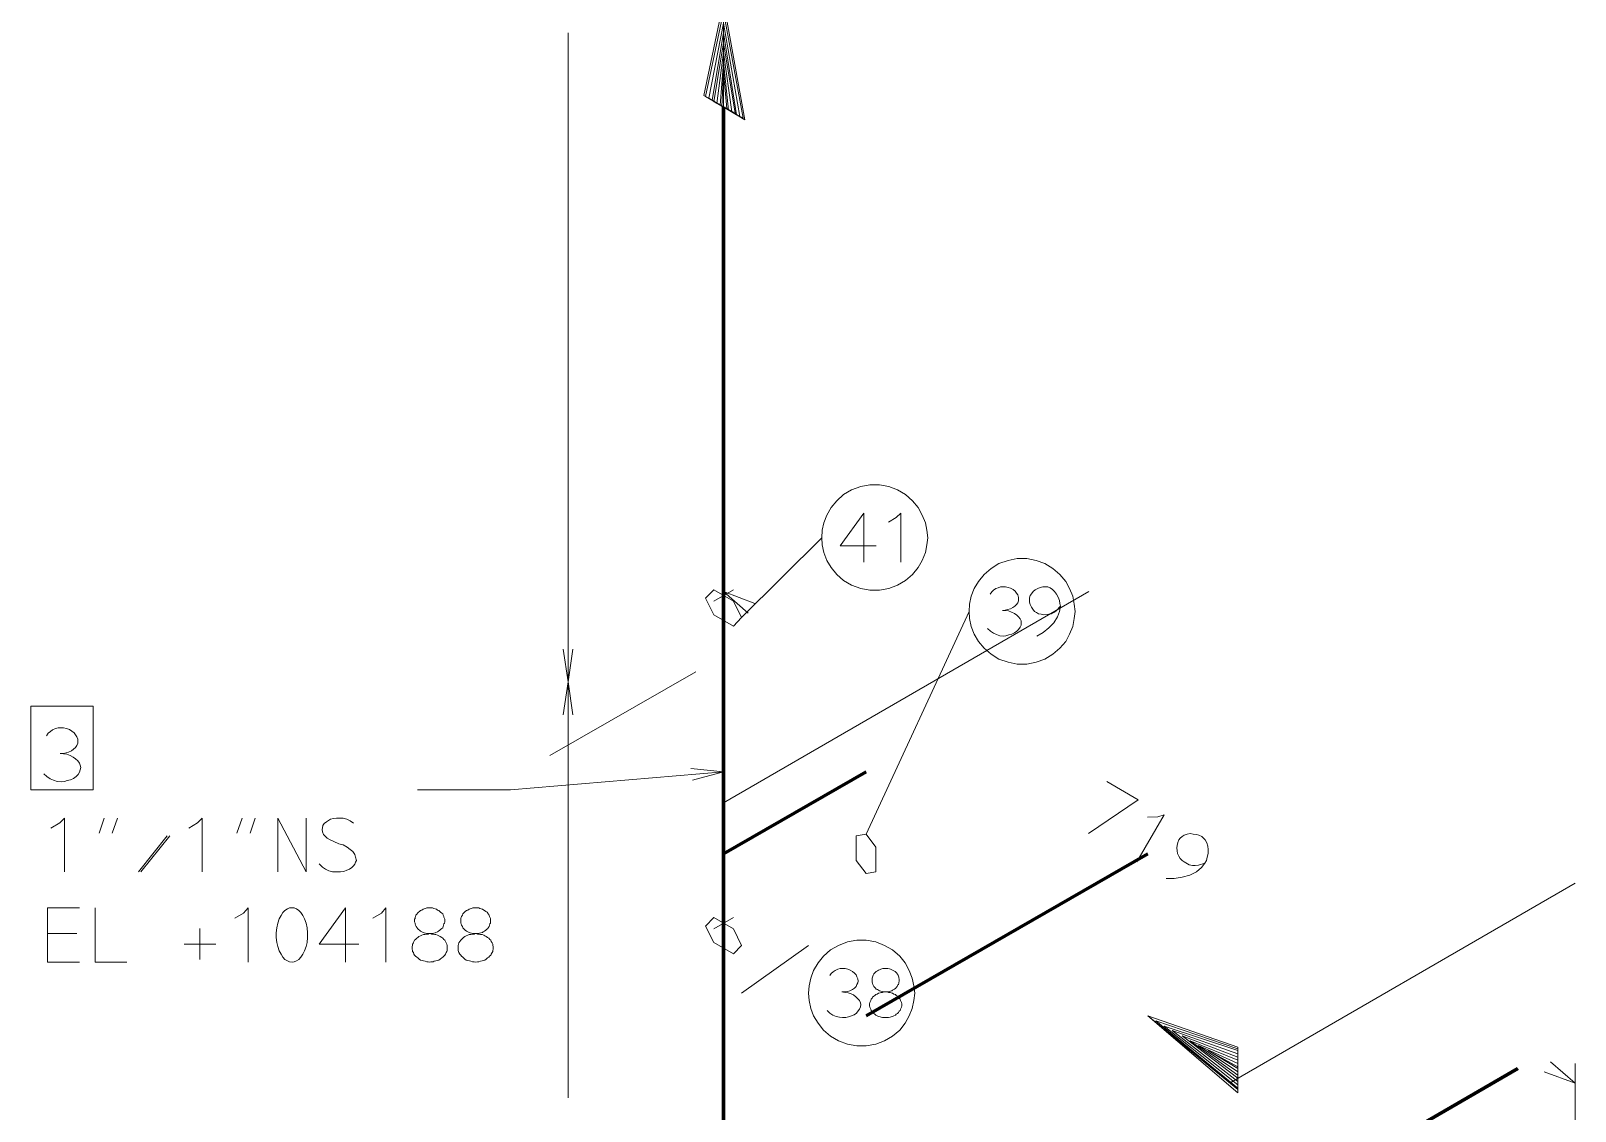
# Model space of a CAD drawing. Header units: millimetres. Extents: x 8 to 586, y 8 to 412.
# Drawn here: x 217.2 to 295.6, y 265.6 to 320.5 of the extents above; entities that cross this region are included whole.
import ezdxf

# ---------------------------------------------------------------- set-up
doc = ezdxf.new("R2010")
doc.units = ezdxf.units.MM
doc.layers.add('SOURCE_PIPE', color=7, linetype='Continuous')
doc.layers.add('SOURCE_TRACE', color=8, linetype='Continuous')

msp = doc.modelspace()

# ---------------------------------------------------------------- linework, layer by layer
at = {"layer": 'SOURCE_PIPE', "lineweight": 70}
for p, q in [((252.356, 291.173), (252.356, 316.615)), ((252.356, 282.856), (252.356, 291.173)), ((252.356, 274.539), (252.356, 282.856)), ((252.356, 278.697), (259.602, 282.856)), ((259.602, 270.465), (273.902, 278.697)), ((252.356, 257.243), (252.356, 274.539)), ((278.47, 259.568), (292.685, 267.8))]:
    msp.add_line(p, q, dxfattribs=at)
at = {"layer": 'SOURCE_TRACE', "lineweight": 13}
for p, q in [((244.473, 287.419), (244.473, 320.368)), ((261.365, 293.497), (261.365, 295.993)), ((253.27, 290.682), (257.35, 294.734)), ((252.356, 284.519), (252.356, 293.007)), ((251.867, 291.514), (252.867, 292.09)), ((252.356, 281.278), (270.906, 292.005)), ((259.602, 279.7), (264.829, 291.002)), ((243.539, 283.688), (250.954, 287.931)), ((243.539, 283.688), (250.954, 287.931)), ((244.473, 266.307), (244.473, 287.419)), ((218.891, 277.78), (218.891, 280.51)), ((220.654, 279.742), (220.91, 280.51)), ((221.313, 279.742), (221.589, 280.51)), ((225.882, 277.78), (225.882, 280.51)), ((227.645, 279.742), (227.921, 280.51)), ((228.324, 279.742), (228.58, 280.51)), ((273.35, 278.292), (274.731, 280.681)), ((222.652, 277.78), (224.118, 279.615)), ((222.779, 277.78), (224.245, 279.615)), ((260.09, 277.78), (260.09, 279.038)), ((278.045, 267.054), (295.596, 277.205)), ((228.219, 273.195), (228.219, 275.946)), ((235.209, 273.195), (235.209, 275.946)), ((251.867, 274.88), (252.867, 275.456)), ((218.041, 274.645), (219.528, 274.645)), ((225.775, 273.323), (225.775, 274.901)), ((224.968, 274.112), (226.582, 274.112)), ((253.27, 271.617), (256.67, 274.048)), ((295.596, 261.231), (295.596, 268.056))]:
    msp.add_line(p, q, dxfattribs=at)
for points in [[(252.356, 316.615), (253.44, 315.953), (252.356, 321.946), (251.358, 317.19), (253.355, 316.038), (252.356, 321.434), (251.442, 317.126), (253.185, 316.124), (252.356, 320.859), (251.613, 317.041), (253.015, 316.209), (252.356, 320.368), (251.783, 316.955), (252.951, 316.295), (252.356, 319.856), (251.867, 316.87), (252.781, 316.359), (252.356, 319.365), (252.017, 316.785), (252.611, 316.444), (252.356, 318.854), (252.187, 316.7), (252.526, 316.529), (252.356, 318.363), (252.271, 316.615), (252.356, 316.615), (252.356, 321.946)], [(262.725, 294.734), (262.683, 295.118), (262.619, 295.502), (262.449, 295.886), (262.236, 296.27), (261.961, 296.611), (261.599, 296.931), (261.195, 297.166), (260.749, 297.336), (260.282, 297.421), (259.794, 297.421), (259.326, 297.336), (258.858, 297.166), (258.455, 296.931), (258.114, 296.611), (257.817, 296.27), (257.605, 295.886), (257.456, 295.502), (257.371, 295.118), (257.35, 294.734), (257.371, 294.371), (257.456, 293.988), (257.605, 293.583), (257.817, 293.22), (258.114, 292.879), (258.455, 292.559), (258.858, 292.324), (259.326, 292.154), (259.794, 292.069), (260.282, 292.069), (260.749, 292.154), (261.195, 292.324), (261.599, 292.559), (261.961, 292.879), (262.236, 293.22), (262.449, 293.583), (262.619, 293.988), (262.683, 294.371), (262.725, 294.734)], [(259.474, 293.497), (259.474, 295.993), (258.285, 294.329), (260.112, 294.329)], [(260.728, 295.523), (261.132, 295.758), (261.365, 295.993)], [(270.205, 291.002), (270.163, 291.365), (270.099, 291.77), (269.929, 292.154), (269.738, 292.516), (269.44, 292.879), (269.079, 293.177), (268.675, 293.433), (268.229, 293.583), (267.762, 293.689), (267.273, 293.689), (266.805, 293.583), (266.337, 293.433), (265.955, 293.177), (265.594, 292.879), (265.296, 292.516), (265.084, 292.154), (264.935, 291.77), (264.85, 291.365), (264.829, 291.002), (264.85, 290.64), (264.935, 290.234), (265.084, 289.851), (265.296, 289.467), (265.594, 289.125), (265.955, 288.827), (266.337, 288.571), (266.805, 288.422), (267.273, 288.315), (267.762, 288.315), (268.229, 288.422), (268.675, 288.571), (269.079, 288.827), (269.44, 289.125), (269.738, 289.467), (269.929, 289.851), (270.099, 290.234), (270.163, 290.64), (270.205, 291.002)], [(252.867, 291.514), (253.27, 290.682), (252.867, 290.256), (251.867, 290.832), (251.442, 291.663), (251.867, 292.09), (252.867, 291.514)], [(253.95, 291.407), (252.356, 292.005), (253.61, 290.917)], [(265.891, 291.877), (265.976, 291.984), (266.062, 292.069), (266.189, 292.154), (266.295, 292.196), (266.423, 292.239), (266.55, 292.239), (266.678, 292.239), (266.805, 292.217), (266.933, 292.175), (267.06, 292.111), (267.166, 292.026), (267.23, 291.92), (267.294, 291.834), (267.337, 291.706), (267.337, 291.621), (267.337, 291.535), (267.294, 291.429), (267.23, 291.343), (267.145, 291.258), (267.039, 291.194), (266.933, 291.13), (266.784, 291.087), (266.656, 291.066), (266.529, 291.045), (266.678, 291.045), (266.826, 291.024), (266.975, 290.96), (267.124, 290.896), (267.251, 290.811), (267.337, 290.725), (267.421, 290.618), (267.464, 290.512), (267.464, 290.405), (267.464, 290.298), (267.421, 290.192), (267.337, 290.085), (267.251, 290), (267.124, 289.915), (266.996, 289.851), (266.848, 289.808), (266.699, 289.766), (266.55, 289.744), (266.38, 289.766), (266.21, 289.83), (266.062, 289.894), (265.912, 290), (265.764, 290.128)], [(268.271, 289.744), (268.59, 289.936), (268.867, 290.17), (269.121, 290.426), (269.313, 290.725), (269.419, 291.002), (269.461, 291.258), (269.44, 291.407), (269.419, 291.557), (269.354, 291.727), (269.27, 291.877), (269.163, 292.005), (269.058, 292.111), (268.951, 292.196), (268.824, 292.239), (268.717, 292.239), (268.569, 292.239), (268.441, 292.217), (268.314, 292.154), (268.186, 292.09), (268.08, 292.005), (267.995, 291.898), (267.931, 291.813), (267.889, 291.685), (267.889, 291.599), (267.889, 291.471), (267.931, 291.343), (267.995, 291.215), (268.058, 291.109), (268.144, 291.002), (268.25, 290.939), (268.356, 290.875), (268.483, 290.853), (268.59, 290.832), (268.867, 290.853), (269.015, 290.875), (269.121, 290.939), (269.249, 291.024), (269.461, 291.258)], [(244.219, 289.083), (244.473, 287.419), (244.707, 289.083)], [(244.707, 285.756), (244.473, 287.419), (244.219, 285.756)], [(217.977, 284.69), (218.062, 284.818), (218.189, 284.903), (218.296, 284.988), (218.444, 285.052), (218.572, 285.095), (218.721, 285.095), (218.848, 285.095), (218.997, 285.052), (219.146, 285.009), (219.273, 284.924), (219.38, 284.839), (219.464, 284.733), (219.528, 284.626), (219.571, 284.519), (219.571, 284.391), (219.571, 284.306), (219.528, 284.199), (219.464, 284.092), (219.358, 284.007), (219.252, 283.922), (219.103, 283.858), (218.976, 283.816), (218.827, 283.794), (218.678, 283.794), (218.848, 283.773), (219.018, 283.752), (219.188, 283.688), (219.337, 283.602), (219.464, 283.517), (219.571, 283.41), (219.655, 283.304), (219.698, 283.197), (219.719, 283.069), (219.698, 282.962), (219.655, 282.834), (219.592, 282.728), (219.485, 282.622), (219.358, 282.515), (219.209, 282.451), (219.039, 282.408), (218.891, 282.365), (218.721, 282.344), (218.53, 282.365), (218.338, 282.429), (218.168, 282.493), (217.998, 282.622), (217.85, 282.749)], [(252.356, 282.856), (241.541, 281.938), (236.824, 281.938)], [(250.784, 282.429), (252.356, 282.856), (250.699, 283.026)], [(271.82, 282.365), (273.413, 281.427), (270.884, 279.721)], [(218.211, 279.998), (218.657, 280.275), (218.891, 280.51)], [(225.202, 279.998), (225.648, 280.275), (225.882, 280.51)], [(229.727, 277.78), (229.727, 280.51), (231.172, 277.78), (231.172, 280.51)], [(231.831, 278.185), (232, 278.015), (232.15, 277.908), (232.32, 277.823), (232.511, 277.78), (232.766, 277.78), (232.914, 277.78), (233.084, 277.801), (233.233, 277.865), (233.361, 277.908), (233.488, 277.993), (233.573, 278.079), (233.637, 278.164), (233.679, 278.271), (233.721, 278.356), (233.679, 278.527), (233.637, 278.655), (233.53, 278.804), (233.403, 278.91), (233.254, 279.038), (233.042, 279.145), (232.829, 279.209), (232.575, 279.316), (232.383, 279.401), (232.234, 279.487), (232.129, 279.593), (232.043, 279.678), (232, 279.806), (231.979, 279.934), (232, 280.019), (232.022, 280.126), (232.086, 280.233), (232.192, 280.318), (232.298, 280.382), (232.404, 280.446), (232.553, 280.489), (232.702, 280.51), (232.829, 280.51), (233.042, 280.51), (233.233, 280.446), (233.403, 280.361), (233.573, 280.254)], [(273.88, 280.553), (274.412, 280.574), (274.731, 280.681)], [(260.09, 277.78), (259.602, 277.695), (259.092, 278.356), (259.092, 279.615), (259.602, 279.7), (260.09, 279.038), (260.09, 277.78)], [(274.837, 277.439), (275.24, 277.439), (275.644, 277.503), (276.027, 277.61), (276.367, 277.78), (276.622, 277.993), (276.792, 278.228), (276.877, 278.356), (276.919, 278.527), (276.962, 278.719), (276.962, 278.91), (276.94, 279.081), (276.898, 279.252), (276.813, 279.401), (276.728, 279.487), (276.643, 279.572), (276.494, 279.636), (276.367, 279.678), (276.197, 279.7), (276.048, 279.721), (275.899, 279.7), (275.751, 279.636), (275.644, 279.572), (275.538, 279.487), (275.474, 279.401), (275.432, 279.273), (275.389, 279.124), (275.368, 278.996), (275.389, 278.846), (275.41, 278.719), (275.474, 278.57), (275.538, 278.463), (275.644, 278.356), (275.751, 278.292), (276.006, 278.143), (276.176, 278.1), (276.303, 278.1), (276.473, 278.121), (276.792, 278.228)], [(219.655, 275.946), (218.041, 275.946), (218.041, 273.195), (219.655, 273.195)], [(220.463, 275.946), (220.463, 273.195), (222.056, 273.195)], [(227.539, 275.435), (227.985, 275.69), (228.219, 275.946)], [(230.449, 273.195), (230.556, 273.217), (230.683, 273.259), (230.79, 273.323), (230.895, 273.451), (231.002, 273.6), (231.087, 273.771), (231.172, 273.984), (231.215, 274.198), (231.236, 274.454), (231.236, 274.688), (231.215, 274.944), (231.172, 275.179), (231.087, 275.392), (231.002, 275.562), (230.895, 275.711), (230.79, 275.818), (230.683, 275.903), (230.556, 275.946), (230.449, 275.946), (230.322, 275.946), (230.216, 275.903), (230.088, 275.818), (229.982, 275.711), (229.897, 275.562), (229.791, 275.392), (229.727, 275.179), (229.685, 274.944), (229.642, 274.688), (229.642, 274.454), (229.685, 274.198), (229.727, 273.984), (229.791, 273.771), (229.897, 273.6), (229.982, 273.451), (230.088, 273.323), (230.216, 273.259), (230.322, 273.217), (230.449, 273.195)], [(233.169, 273.195), (233.169, 275.946), (231.831, 274.112), (233.85, 274.112)], [(234.55, 275.435), (234.996, 275.69), (235.209, 275.946)], [(237.44, 273.195), (237.504, 273.217), (237.61, 273.217), (237.674, 273.238), (237.759, 273.259), (237.844, 273.281), (237.908, 273.302), (237.972, 273.345), (238.056, 273.409), (238.099, 273.451), (238.163, 273.494), (238.205, 273.558), (238.247, 273.6), (238.269, 273.685), (238.311, 273.728), (238.333, 273.792), (238.333, 273.856), (238.333, 273.92), (238.333, 273.984), (238.333, 274.048), (238.311, 274.112), (238.269, 274.176), (238.247, 274.24), (238.205, 274.304), (238.163, 274.347), (238.099, 274.411), (238.056, 274.454), (237.972, 274.496), (237.908, 274.539), (237.844, 274.56), (237.759, 274.603), (237.695, 274.603), (237.61, 274.624), (237.525, 274.624), (237.44, 274.645), (237.44, 274.645), (237.44, 274.645), (237.44, 274.645), (237.44, 274.645), (237.44, 274.645), (237.44, 274.645), (237.44, 274.645), (237.44, 274.645), (237.44, 274.645), (237.44, 274.645), (237.44, 274.645), (237.44, 274.645), (237.44, 274.645), (237.44, 274.645), (237.44, 274.645), (237.44, 274.645), (237.44, 274.645), (237.44, 274.645), (237.376, 274.645), (237.313, 274.645), (237.228, 274.666), (237.164, 274.688), (237.101, 274.709), (237.037, 274.73), (236.972, 274.773), (236.93, 274.816), (236.867, 274.858), (236.824, 274.901), (236.803, 274.944), (236.76, 275.008), (236.718, 275.072), (236.697, 275.136), (236.697, 275.179), (236.676, 275.243), (236.676, 275.285), (236.676, 275.371), (236.697, 275.413), (236.697, 275.477), (236.718, 275.52), (236.739, 275.584), (236.803, 275.648), (236.824, 275.69), (236.867, 275.733), (236.93, 275.775), (236.972, 275.818), (237.037, 275.839), (237.101, 275.882), (237.164, 275.903), (237.228, 275.925), (237.292, 275.946), (237.355, 275.946), (237.419, 275.946), (237.419, 275.946), (237.419, 275.946), (237.419, 275.946), (237.44, 275.946), (237.44, 275.946), (237.44, 275.946), (237.44, 275.946), (237.44, 275.946), (237.44, 275.946), (237.44, 275.946), (237.44, 275.946), (237.44, 275.946), (237.44, 275.946), (237.44, 275.946), (237.44, 275.946), (237.44, 275.946), (237.44, 275.946), (237.44, 275.946), (237.44, 275.946), (237.44, 275.946), (237.44, 275.946), (237.44, 275.946), (237.44, 275.946), (237.44, 275.946), (237.44, 275.946), (237.44, 275.946), (237.44, 275.946), (237.44, 275.946), (237.44, 275.946), (237.44, 275.946), (237.44, 275.946), (237.44, 275.946), (237.44, 275.946), (237.44, 275.946), (237.504, 275.946), (237.589, 275.946), (237.653, 275.925), (237.717, 275.903), (237.78, 275.882), (237.844, 275.839), (237.908, 275.818), (237.95, 275.775), (237.993, 275.733), (238.056, 275.69), (238.099, 275.648), (238.12, 275.584), (238.163, 275.52), (238.163, 275.477), (238.184, 275.413), (238.205, 275.371), (238.205, 275.285), (238.205, 275.243), (238.184, 275.179), (238.163, 275.136), (238.142, 275.072), (238.12, 275.008), (238.099, 274.944), (238.056, 274.901), (237.993, 274.858), (237.95, 274.816), (237.886, 274.773), (237.844, 274.73), (237.759, 274.709), (237.717, 274.688), (237.653, 274.666), (237.568, 274.645), (237.504, 274.645), (237.44, 274.645), (237.44, 274.645), (237.44, 274.645), (237.44, 274.645), (237.44, 274.645), (237.44, 274.645), (237.44, 274.645), (237.44, 274.645), (237.44, 274.645), (237.44, 274.645), (237.44, 274.645), (237.44, 274.645), (237.44, 274.645), (237.44, 274.645), (237.419, 274.645), (237.419, 274.645), (237.419, 274.645), (237.419, 274.645), (237.419, 274.645), (237.355, 274.624), (237.27, 274.624), (237.185, 274.603), (237.122, 274.603), (237.037, 274.56), (236.972, 274.539), (236.888, 274.496), (236.845, 274.454), (236.781, 274.411), (236.718, 274.347), (236.676, 274.304), (236.633, 274.24), (236.612, 274.176), (236.569, 274.112), (236.569, 274.048), (236.548, 273.984), (236.548, 273.92), (236.548, 273.856), (236.569, 273.792), (236.569, 273.728), (236.612, 273.685), (236.633, 273.6), (236.676, 273.558), (236.718, 273.494), (236.781, 273.451), (236.845, 273.409), (236.909, 273.345), (236.972, 273.302), (237.058, 273.281), (237.122, 273.259), (237.206, 273.238), (237.292, 273.217), (237.355, 273.217), (237.44, 273.195)], [(239.777, 273.195), (239.863, 273.217), (239.927, 273.217), (240.011, 273.238), (240.096, 273.259), (240.16, 273.281), (240.245, 273.302), (240.309, 273.345), (240.373, 273.409), (240.436, 273.451), (240.479, 273.494), (240.543, 273.558), (240.564, 273.6), (240.606, 273.685), (240.648, 273.728), (240.648, 273.792), (240.67, 273.856), (240.67, 273.92), (240.67, 273.984), (240.648, 274.048), (240.648, 274.112), (240.606, 274.176), (240.564, 274.24), (240.543, 274.304), (240.5, 274.347), (240.436, 274.411), (240.373, 274.454), (240.309, 274.496), (240.245, 274.539), (240.181, 274.56), (240.096, 274.603), (240.011, 274.603), (239.947, 274.624), (239.863, 274.624), (239.777, 274.645), (239.777, 274.645), (239.777, 274.645), (239.777, 274.645), (239.777, 274.645), (239.777, 274.645), (239.777, 274.645), (239.777, 274.645), (239.777, 274.645), (239.777, 274.645), (239.777, 274.645), (239.777, 274.645), (239.777, 274.645), (239.777, 274.645), (239.777, 274.645), (239.777, 274.645), (239.777, 274.645), (239.777, 274.645), (239.777, 274.645), (239.714, 274.645), (239.629, 274.645), (239.565, 274.666), (239.501, 274.688), (239.438, 274.709), (239.374, 274.73), (239.31, 274.773), (239.247, 274.816), (239.204, 274.858), (239.161, 274.901), (239.118, 274.944), (239.097, 275.008), (239.055, 275.072), (239.034, 275.136), (239.013, 275.179), (239.013, 275.243), (239.013, 275.285), (239.013, 275.371), (239.013, 275.413), (239.034, 275.477), (239.055, 275.52), (239.097, 275.584), (239.118, 275.648), (239.161, 275.69), (239.204, 275.733), (239.247, 275.775), (239.31, 275.818), (239.374, 275.839), (239.438, 275.882), (239.501, 275.903), (239.565, 275.925), (239.629, 275.946), (239.693, 275.946), (239.756, 275.946), (239.756, 275.946), (239.756, 275.946), (239.756, 275.946), (239.756, 275.946), (239.756, 275.946), (239.756, 275.946), (239.756, 275.946), (239.756, 275.946), (239.756, 275.946), (239.756, 275.946), (239.756, 275.946), (239.756, 275.946), (239.756, 275.946), (239.756, 275.946), (239.777, 275.946), (239.777, 275.946), (239.777, 275.946), (239.777, 275.946), (239.777, 275.946), (239.777, 275.946), (239.777, 275.946), (239.777, 275.946), (239.777, 275.946), (239.777, 275.946), (239.777, 275.946), (239.777, 275.946), (239.777, 275.946), (239.777, 275.946), (239.777, 275.946), (239.777, 275.946), (239.777, 275.946), (239.777, 275.946), (239.777, 275.946), (239.777, 275.946), (239.863, 275.946), (239.927, 275.946), (239.99, 275.925), (240.054, 275.903), (240.118, 275.882), (240.181, 275.839), (240.224, 275.818), (240.288, 275.775), (240.352, 275.733), (240.393, 275.69), (240.415, 275.648), (240.457, 275.584), (240.479, 275.52), (240.5, 275.477), (240.521, 275.413), (240.521, 275.371), (240.521, 275.285), (240.521, 275.243), (240.521, 275.179), (240.5, 275.136), (240.479, 275.072), (240.457, 275.008), (240.415, 274.944), (240.393, 274.901), (240.33, 274.858), (240.288, 274.816), (240.224, 274.773), (240.16, 274.73), (240.118, 274.709), (240.032, 274.688), (239.968, 274.666), (239.905, 274.645), (239.841, 274.645), (239.777, 274.645), (239.777, 274.645), (239.777, 274.645), (239.756, 274.645), (239.756, 274.645), (239.756, 274.645), (239.756, 274.645), (239.756, 274.645), (239.756, 274.645), (239.756, 274.645), (239.756, 274.645), (239.756, 274.645), (239.756, 274.645), (239.756, 274.645), (239.756, 274.645), (239.756, 274.645), (239.756, 274.645), (239.756, 274.645), (239.756, 274.645), (239.693, 274.624), (239.607, 274.624), (239.522, 274.603), (239.438, 274.603), (239.374, 274.56), (239.289, 274.539), (239.225, 274.496), (239.161, 274.454), (239.118, 274.411), (239.055, 274.347), (239.013, 274.304), (238.97, 274.24), (238.927, 274.176), (238.906, 274.112), (238.885, 274.048), (238.885, 273.984), (238.885, 273.92), (238.885, 273.856), (238.885, 273.792), (238.906, 273.728), (238.927, 273.685), (238.97, 273.6), (239.013, 273.558), (239.055, 273.494), (239.118, 273.451), (239.161, 273.409), (239.225, 273.345), (239.289, 273.302), (239.374, 273.281), (239.459, 273.259), (239.522, 273.238), (239.607, 273.217), (239.693, 273.217), (239.777, 273.195)], [(252.867, 274.88), (253.27, 274.048), (252.867, 273.621), (251.867, 274.198), (251.442, 275.029), (251.867, 275.456), (252.867, 274.88)], [(262.067, 271.617), (262.024, 272.001), (261.94, 272.385), (261.79, 272.768), (261.578, 273.153), (261.302, 273.494), (260.94, 273.813), (260.537, 274.048), (260.09, 274.219), (259.602, 274.304), (259.135, 274.304), (258.646, 274.219), (258.2, 274.048), (257.796, 273.813), (257.435, 273.494), (257.159, 273.153), (256.925, 272.768), (256.797, 272.385), (256.712, 272.001), (256.67, 271.617), (256.712, 271.255), (256.797, 270.849), (256.925, 270.465), (257.159, 270.103), (257.435, 269.74), (257.796, 269.442), (258.2, 269.208), (258.646, 269.037), (259.135, 268.951), (259.602, 268.951), (260.09, 269.037), (260.537, 269.208), (260.94, 269.442), (261.302, 269.74), (261.578, 270.103), (261.79, 270.465), (261.94, 270.849), (262.024, 271.255), (262.067, 271.617)], [(257.753, 272.513), (257.817, 272.619), (257.923, 272.704), (258.03, 272.768), (258.157, 272.833), (258.285, 272.875), (258.391, 272.875), (258.539, 272.875), (258.667, 272.833), (258.794, 272.79), (258.901, 272.726), (259.007, 272.64), (259.092, 272.555), (259.135, 272.449), (259.177, 272.343), (259.198, 272.236), (259.177, 272.15), (259.135, 272.065), (259.092, 271.958), (259.007, 271.873), (258.901, 271.809), (258.773, 271.745), (258.646, 271.702), (258.518, 271.681), (258.369, 271.681), (258.539, 271.659), (258.689, 271.638), (258.837, 271.595), (258.964, 271.532), (259.092, 271.425), (259.177, 271.34), (259.262, 271.255), (259.305, 271.127), (259.326, 271.041), (259.305, 270.935), (259.262, 270.807), (259.198, 270.721), (259.114, 270.614), (258.985, 270.529), (258.858, 270.465), (258.71, 270.423), (258.56, 270.38), (258.391, 270.38), (258.242, 270.402), (258.072, 270.444), (257.902, 270.508), (257.753, 270.614), (257.626, 270.743)], [(260.579, 270.38), (260.665, 270.38), (260.728, 270.38), (260.813, 270.402), (260.877, 270.423), (260.94, 270.444), (261.004, 270.465), (261.09, 270.508), (261.132, 270.551), (261.195, 270.593), (261.238, 270.636), (261.281, 270.7), (261.323, 270.743), (261.344, 270.807), (261.365, 270.849), (261.387, 270.913), (261.408, 270.977), (261.408, 271.041), (261.408, 271.084), (261.387, 271.148), (261.365, 271.212), (261.344, 271.255), (261.323, 271.319), (261.281, 271.362), (261.238, 271.425), (261.195, 271.468), (261.132, 271.51), (261.09, 271.553), (261.004, 271.574), (260.94, 271.617), (260.877, 271.638), (260.813, 271.659), (260.728, 271.659), (260.665, 271.681), (260.601, 271.681), (260.601, 271.681), (260.601, 271.681), (260.601, 271.681), (260.601, 271.681), (260.601, 271.681), (260.601, 271.681), (260.601, 271.681), (260.601, 271.681), (260.601, 271.681), (260.601, 271.681), (260.601, 271.681), (260.601, 271.681), (260.601, 271.681), (260.601, 271.681), (260.601, 271.681), (260.601, 271.681), (260.579, 271.681), (260.537, 271.681), (260.452, 271.681), (260.41, 271.702), (260.346, 271.723), (260.282, 271.745), (260.219, 271.766), (260.176, 271.809), (260.112, 271.83), (260.069, 271.873), (260.048, 271.916), (259.985, 271.958), (259.963, 272.022), (259.942, 272.065), (259.921, 272.129), (259.899, 272.172), (259.899, 272.214), (259.899, 272.278), (259.899, 272.343), (259.899, 272.385), (259.921, 272.428), (259.942, 272.492), (259.963, 272.534), (259.985, 272.598), (260.027, 272.64), (260.069, 272.683), (260.112, 272.726), (260.176, 272.747), (260.219, 272.79), (260.282, 272.811), (260.346, 272.833), (260.388, 272.854), (260.452, 272.875), (260.515, 272.875), (260.579, 272.875), (260.579, 272.875), (260.579, 272.875), (260.579, 272.875), (260.579, 272.875), (260.579, 272.875), (260.579, 272.875), (260.579, 272.875), (260.579, 272.875), (260.579, 272.875), (260.579, 272.875), (260.579, 272.875), (260.579, 272.875), (260.579, 272.875), (260.579, 272.875), (260.579, 272.875), (260.579, 272.875), (260.579, 272.875), (260.579, 272.875), (260.601, 272.875), (260.601, 272.875), (260.601, 272.875), (260.601, 272.875), (260.601, 272.875), (260.601, 272.875), (260.601, 272.875), (260.601, 272.875), (260.601, 272.875), (260.601, 272.875), (260.601, 272.875), (260.601, 272.875), (260.601, 272.875), (260.601, 272.875), (260.601, 272.875), (260.601, 272.875), (260.665, 272.875), (260.707, 272.875), (260.792, 272.854), (260.835, 272.833), (260.898, 272.811), (260.94, 272.79), (261.004, 272.747), (261.068, 272.726), (261.111, 272.683), (261.153, 272.64), (261.174, 272.598), (261.217, 272.534), (261.238, 272.492), (261.259, 272.428), (261.259, 272.385), (261.281, 272.343), (261.281, 272.278), (261.281, 272.214), (261.259, 272.172), (261.259, 272.129), (261.238, 272.065), (261.195, 272.022), (261.174, 271.958), (261.132, 271.916), (261.111, 271.873), (261.047, 271.83), (261.004, 271.809), (260.94, 271.766), (260.898, 271.745), (260.835, 271.723), (260.771, 271.702), (260.707, 271.681), (260.643, 271.681), (260.579, 271.681), (260.579, 271.681), (260.579, 271.681), (260.579, 271.681), (260.579, 271.681), (260.579, 271.681), (260.579, 271.681), (260.579, 271.681), (260.579, 271.681), (260.579, 271.681), (260.579, 271.681), (260.579, 271.681), (260.579, 271.681), (260.579, 271.681), (260.579, 271.681), (260.579, 271.681), (260.579, 271.681), (260.579, 271.681), (260.494, 271.681), (260.431, 271.659), (260.367, 271.659), (260.303, 271.638), (260.219, 271.617), (260.154, 271.574), (260.09, 271.553), (260.048, 271.51), (259.985, 271.468), (259.921, 271.425), (259.899, 271.362), (259.857, 271.319), (259.835, 271.255), (259.815, 271.212), (259.794, 271.148), (259.772, 271.084), (259.772, 271.041), (259.772, 270.977), (259.794, 270.913), (259.815, 270.849), (259.835, 270.807), (259.857, 270.743), (259.899, 270.7), (259.942, 270.636), (259.985, 270.593), (260.048, 270.551), (260.09, 270.508), (260.154, 270.465), (260.219, 270.444), (260.303, 270.423), (260.367, 270.402), (260.431, 270.38), (260.515, 270.38), (260.579, 270.38)], [(273.902, 270.465), (278.47, 266.563), (278.47, 268.887), (273.902, 270.465), (278.47, 266.733), (278.47, 268.802), (274.305, 270.21), (278.47, 266.797), (278.47, 268.717), (274.731, 269.954), (278.47, 266.968), (278.47, 268.546), (275.135, 269.719), (278.47, 267.139), (278.47, 268.376), (275.644, 269.463), (278.47, 267.309), (278.47, 268.227), (276.048, 269.208), (278.47, 267.458), (278.47, 268.056), (276.473, 268.973), (278.47, 267.629), (278.47, 267.885), (276.962, 268.717), (278.47, 267.8)], [(294.024, 267.629), (295.596, 267.054), (294.343, 268.141)]]:
    msp.add_lwpolyline(points, dxfattribs=at)
for points in [[(252.867, 291.514), (253.27, 290.682), (252.867, 290.256), (251.867, 290.832), (251.442, 291.663), (251.867, 292.09), (252.867, 291.514)], [(217.191, 281.938), (220.357, 281.938), (220.357, 286.182), (217.191, 286.182)], [(260.09, 277.78), (259.602, 277.695), (259.092, 278.356), (259.092, 279.615), (259.602, 279.7), (260.09, 279.038), (260.09, 277.78)], [(252.867, 274.88), (253.27, 274.048), (252.867, 273.621), (251.867, 274.198), (251.442, 275.029), (251.867, 275.456), (252.867, 274.88)]]:
    msp.add_lwpolyline(points, close=True, dxfattribs=at)

doc.saveas('drawing.dxf')
